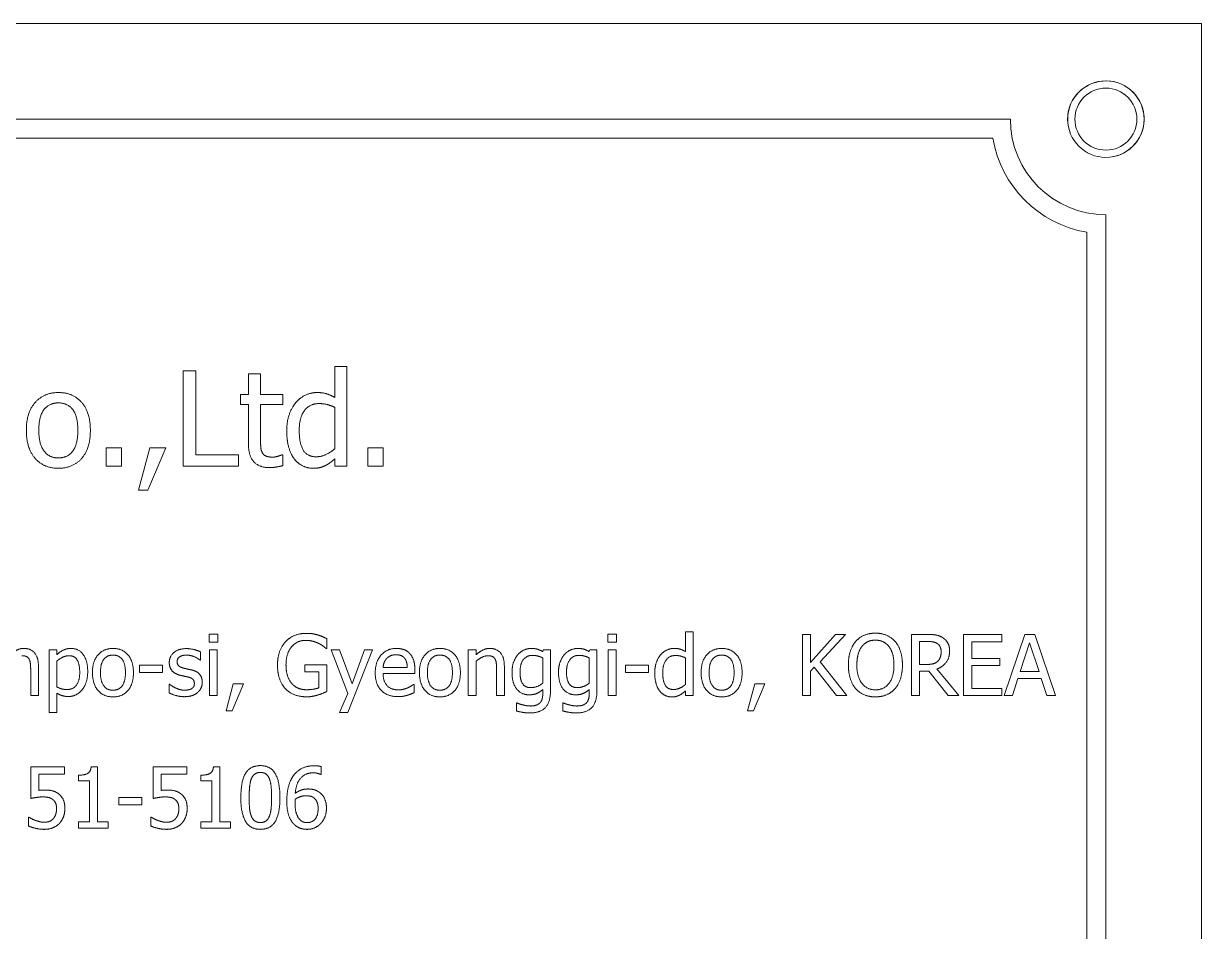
# Model space of a CAD drawing. Header units: millimetres. Extents: x 0 to 10092, y 0 to 7128.
# Drawn here: x 3996.5 to 4058.1, y 2638.7 to 2686.2 of the extents above; entities that cross this region are included whole.
import ezdxf

# ---------------------------------------------------------------- set-up
doc = ezdxf.new("R2010")
doc.units = ezdxf.units.MM
doc.header["$LTSCALE"] = 12
doc.layers.add('가시적인 것(ISO)', color=3, linetype='Continuous', lineweight=5, true_color=0x00ff00)
doc.layers.add('가시적인 좁은 것(ISO)', color=3, linetype='Continuous', lineweight=5, true_color=0x00ff00)

msp = doc.modelspace()

# ---------------------------------------------------------------- linework, layer by layer
at = {"layer": '가시적인 것(ISO)'}
for p, q in [((3908.142, 2686.209), (4058.142, 2686.209)), ((4058.142, 2686.209), (4058.142, 2591.209)), ((4048.142, 2681.209), (3918.142, 2681.209)), ((3919.058, 2680.209), (4047.225, 2680.209)), ((4053.142, 2601.209), (4053.142, 2676.209)), ((4052.142, 2675.293), (4052.142, 2602.125)), ((4012.791, 2666.65), (4012.791, 2668.271)), ((4012.791, 2668.271), (4013.423, 2668.271)), ((4013.423, 2668.271), (4013.423, 2663.048)), ((4004.866, 2663.048), (4004.866, 2668.048)), ((4004.866, 2668.048), (4005.53, 2668.048)), ((4005.53, 2668.048), (4005.53, 2663.639)), ((4008.278, 2666.8), (4008.278, 2667.878)), ((4008.278, 2667.878), (4008.91, 2667.878)), ((4008.91, 2667.878), (4008.91, 2666.8)), ((4007.852, 2666.277), (4007.852, 2666.8)), ((4007.852, 2666.8), (4008.278, 2666.8)), ((4008.91, 2666.8), (4010.073, 2666.8)), ((4010.073, 2666.8), (4010.073, 2666.277)), ((4008.278, 2666.277), (4007.852, 2666.277)), ((4008.278, 2664.198), (4008.278, 2666.277)), ((4010.073, 2666.277), (4008.91, 2666.277)), ((4008.91, 2666.277), (4008.91, 2664.49)), ((4012.791, 2663.959), (4012.791, 2666.127)), ((4000.83, 2663.048), (4000.83, 2664.004)), ((4000.83, 2664.004), (4001.633, 2664.004)), ((4001.633, 2664.004), (4001.633, 2663.048)), ((4002.524, 2661.804), (4003.116, 2664.004)), ((4003.954, 2664.004), (4003.014, 2661.804)), ((4003.116, 2664.004), (4003.954, 2664.004)), ((4014.517, 2663.048), (4014.517, 2664.004)), ((4014.517, 2664.004), (4015.32, 2664.004)), ((4015.32, 2664.004), (4015.32, 2663.048)), ((4005.53, 2663.639), (4007.763, 2663.639)), ((4007.763, 2663.639), (4007.763, 2663.048)), ((4010.036, 2663.647), (4010.073, 2663.647)), ((4010.073, 2663.647), (4010.073, 2663.08)), ((4012.791, 2663.048), (4012.791, 2663.429)), ((4001.633, 2663.048), (4000.83, 2663.048)), ((4007.763, 2663.048), (4004.866, 2663.048)), ((4013.423, 2663.048), (4012.791, 2663.048)), ((4015.32, 2663.048), (4014.517, 2663.048)), ((4003.014, 2661.804), (4002.524, 2661.804)), ((4006.215, 2653.849), (4006.215, 2654.269)), ((4006.215, 2654.269), (4006.674, 2654.269)), ((4006.674, 2654.269), (4006.674, 2653.849)), ((4012.369, 2654.031), (4012.369, 2653.517)), ((4027.08, 2653.849), (4027.08, 2654.269)), ((4027.08, 2654.269), (4027.539, 2654.269)), ((4027.539, 2654.269), (4027.539, 2653.849)), ((4031.143, 2653.354), (4031.143, 2654.391)), ((4031.143, 2654.391), (4031.548, 2654.391)), ((4031.548, 2654.391), (4031.548, 2651.049)), ((4037.261, 2651.049), (4037.261, 2654.249)), ((4037.261, 2654.249), (4037.686, 2654.249)), ((4037.686, 2654.249), (4037.686, 2652.778)), ((4037.686, 2652.778), (4038.998, 2654.249)), ((4039.517, 2654.249), (4038.192, 2652.82)), ((4038.998, 2654.249), (4039.517, 2654.249)), ((4042.963, 2651.049), (4042.963, 2654.249)), ((4042.963, 2654.249), (4043.788, 2654.249)), ((4045.694, 2651.049), (4045.694, 2654.249)), ((4045.694, 2654.249), (4047.696, 2654.249)), ((4047.696, 2654.249), (4047.696, 2653.87)), ((4047.818, 2651.049), (4048.896, 2654.249)), ((4048.896, 2654.249), (4049.42, 2654.249)), ((4049.42, 2654.249), (4050.499, 2651.049)), ((3997.852, 2653.45), (3998.257, 2653.45)), ((3997.852, 2650.164), (3997.852, 2653.45)), ((3998.257, 2653.45), (3998.257, 2653.198)), ((4006.674, 2653.849), (4006.215, 2653.849)), ((4006.241, 2651.049), (4006.241, 2653.45)), ((4006.241, 2653.45), (4006.646, 2653.45)), ((4006.646, 2653.45), (4006.646, 2651.049)), ((4012.369, 2653.517), (4012.332, 2653.517)), ((4013.476, 2651.165), (4012.605, 2653.45)), ((4012.605, 2653.45), (4013.04, 2653.45)), ((4013.04, 2653.45), (4013.696, 2651.671)), ((4014.77, 2653.45), (4013.479, 2650.164)), ((4013.696, 2651.671), (4014.35, 2653.45)), ((4014.35, 2653.45), (4014.77, 2653.45)), ((4019.78, 2653.45), (4020.185, 2653.45)), ((4019.78, 2651.049), (4019.78, 2653.45)), ((4020.185, 2653.45), (4020.185, 2653.183)), ((4023.675, 2653.349), (4023.698, 2653.45)), ((4023.698, 2653.45), (4024.08, 2653.45)), ((4024.08, 2653.45), (4024.08, 2651.324)), ((4026.107, 2653.349), (4026.131, 2653.45)), ((4026.131, 2653.45), (4026.512, 2653.45)), ((4026.512, 2653.45), (4026.512, 2651.324)), ((4027.539, 2653.849), (4027.08, 2653.849)), ((4027.106, 2651.049), (4027.106, 2653.45)), ((4027.106, 2653.45), (4027.51, 2653.45)), ((4027.51, 2653.45), (4027.51, 2651.049)), ((4043.389, 2653.88), (4043.389, 2652.677)), ((4043.811, 2653.88), (4043.389, 2653.88)), ((4047.696, 2653.87), (4046.119, 2653.87)), ((4046.119, 2653.87), (4046.119, 2652.994)), ((4049.148, 2653.813), (4048.655, 2652.306)), ((4049.643, 2652.306), (4049.148, 2653.813)), ((3998.257, 2652.861), (3998.257, 2651.497)), ((4005.769, 2652.9), (4005.748, 2652.9)), ((4005.769, 2653.333), (4005.769, 2652.9)), ((4020.185, 2652.843), (4020.185, 2651.049)), ((4023.675, 2651.7), (4023.675, 2653.02)), ((4026.107, 2651.7), (4026.107, 2653.02)), ((4031.143, 2651.632), (4031.143, 2653.02)), ((4038.192, 2652.82), (4039.595, 2651.049)), ((4046.119, 2652.994), (4047.589, 2652.994)), ((4047.589, 2652.994), (4047.589, 2652.615)), ((3996.88, 2651.049), (3996.88, 2652.418)), ((3997.284, 2652.607), (3997.284, 2651.049)), ((4002.574, 2652.255), (4002.574, 2652.644)), ((4002.574, 2652.644), (4003.785, 2652.644)), ((4003.785, 2652.255), (4002.574, 2652.255)), ((4003.785, 2652.644), (4003.785, 2652.255)), ((4011.22, 2652.286), (4011.22, 2652.659)), ((4011.22, 2652.659), (4012.382, 2652.659)), ((4011.962, 2652.286), (4011.22, 2652.286)), ((4011.962, 2651.458), (4011.962, 2652.286)), ((4012.382, 2652.659), (4012.382, 2651.261)), ((4015.32, 2652.516), (4016.588, 2652.516)), ((4016.982, 2652.208), (4015.32, 2652.208)), ((4016.982, 2652.428), (4016.982, 2652.208)), ((4021.261, 2651.049), (4021.261, 2652.418)), ((4021.665, 2652.607), (4021.665, 2651.049)), ((4028.006, 2652.255), (4028.006, 2652.644)), ((4028.006, 2652.644), (4029.217, 2652.644)), ((4029.217, 2652.255), (4028.006, 2652.255)), ((4029.217, 2652.644), (4029.217, 2652.255)), ((4037.873, 2652.537), (4037.686, 2652.327)), ((4037.686, 2652.327), (4037.686, 2651.049)), ((4039.042, 2651.049), (4037.873, 2652.537)), ((4043.389, 2652.677), (4043.762, 2652.677)), ((4043.876, 2652.322), (4043.389, 2652.322)), ((4043.389, 2652.322), (4043.389, 2651.049)), ((4044.887, 2651.049), (4043.876, 2652.322)), ((4044.301, 2652.441), (4045.44, 2651.049)), ((4046.119, 2652.615), (4046.119, 2651.427)), ((4047.589, 2652.615), (4046.119, 2652.615)), ((4048.655, 2652.306), (4049.643, 2652.306)), ((4004.122, 2651.194), (4004.122, 2651.648)), ((4004.122, 2651.648), (4004.143, 2651.648)), ((4007.105, 2650.253), (4007.483, 2651.661)), ((4008.02, 2651.661), (4007.418, 2650.253)), ((4007.483, 2651.661), (4008.02, 2651.661)), ((4016.915, 2651.637), (4016.938, 2651.637)), ((4016.938, 2651.637), (4016.938, 2651.197)), ((4034.388, 2650.253), (4034.766, 2651.661)), ((4035.303, 2651.661), (4034.701, 2650.253)), ((4034.766, 2651.661), (4035.303, 2651.661)), ((4048.539, 2651.943), (4048.248, 2651.049)), ((4049.76, 2651.943), (4048.539, 2651.943)), ((4050.05, 2651.049), (4049.76, 2651.943)), ((3997.284, 2651.049), (3996.88, 2651.049)), ((3998.257, 2651.171), (3998.257, 2650.164)), ((4006.646, 2651.049), (4006.241, 2651.049)), ((4013.046, 2650.164), (4013.476, 2651.165)), ((4020.185, 2651.049), (4019.78, 2651.049)), ((4021.665, 2651.049), (4021.261, 2651.049)), ((4023.675, 2651.158), (4023.675, 2651.368)), ((4026.107, 2651.158), (4026.107, 2651.368)), ((4027.51, 2651.049), (4027.106, 2651.049)), ((4031.143, 2651.049), (4031.143, 2651.292)), ((4031.548, 2651.049), (4031.143, 2651.049)), ((4037.686, 2651.049), (4037.261, 2651.049)), ((4039.595, 2651.049), (4039.042, 2651.049)), ((4043.389, 2651.049), (4042.963, 2651.049)), ((4045.44, 2651.049), (4044.887, 2651.049)), ((4047.696, 2651.049), (4045.694, 2651.049)), ((4046.119, 2651.427), (4047.696, 2651.427)), ((4047.696, 2651.427), (4047.696, 2651.049)), ((4048.248, 2651.049), (4047.818, 2651.049)), ((4050.499, 2651.049), (4050.05, 2651.049)), ((4022.298, 2650.245), (4022.298, 2650.665)), ((4022.298, 2650.665), (4022.319, 2650.665)), ((4024.73, 2650.245), (4024.73, 2650.665)), ((4024.73, 2650.665), (4024.751, 2650.665)), ((3998.257, 2650.164), (3997.852, 2650.164)), ((4007.418, 2650.253), (4007.105, 2650.253)), ((4013.479, 2650.164), (4013.046, 2650.164)), ((4034.701, 2650.253), (4034.388, 2650.253)), ((3996.895, 2645.669), (3996.895, 2647.319)), ((3996.895, 2647.319), (3998.651, 2647.319)), ((3998.651, 2647.319), (3998.651, 2646.943)), ((4000.043, 2647.329), (4000.375, 2647.329)), ((4000.375, 2647.329), (4000.375, 2644.445)), ((4003.295, 2645.669), (4003.295, 2647.319)), ((4003.295, 2647.319), (4005.051, 2647.319)), ((4005.051, 2647.319), (4005.051, 2646.943)), ((4006.443, 2647.329), (4006.775, 2647.329)), ((4006.775, 2647.329), (4006.775, 2644.445)), ((4012.078, 2647.334), (4012.078, 2646.922)), ((3998.651, 2646.943), (3997.307, 2646.943)), ((3997.307, 2646.943), (3997.307, 2646.09)), ((3999.382, 2646.59), (3999.382, 2646.883)), ((3999.963, 2646.59), (3999.382, 2646.59)), ((3999.963, 2644.445), (3999.963, 2646.59)), ((4005.051, 2646.943), (4003.707, 2646.943)), ((4003.707, 2646.943), (4003.707, 2646.09)), ((4005.782, 2646.59), (4005.782, 2646.883)), ((4006.363, 2646.59), (4005.782, 2646.59)), ((4006.363, 2644.445), (4006.363, 2646.59)), ((4012.078, 2646.922), (4012.06, 2646.922)), ((4001.493, 2645.325), (4001.493, 2645.714)), ((4001.493, 2645.714), (4002.704, 2645.714)), ((4002.704, 2645.714), (4002.704, 2645.325)), ((4002.704, 2645.325), (4001.493, 2645.325)), ((3996.763, 2644.233), (3996.763, 2644.687)), ((3996.763, 2644.687), (3996.794, 2644.687)), ((3999.382, 2644.119), (3999.382, 2644.445)), ((3999.382, 2644.445), (3999.963, 2644.445)), ((4000.943, 2644.119), (3999.382, 2644.119)), ((4000.375, 2644.445), (4000.943, 2644.445)), ((4000.943, 2644.445), (4000.943, 2644.119)), ((4003.163, 2644.233), (4003.163, 2644.687)), ((4003.163, 2644.687), (4003.194, 2644.687)), ((4005.782, 2644.119), (4005.782, 2644.445)), ((4005.782, 2644.445), (4006.363, 2644.445)), ((4007.343, 2644.119), (4005.782, 2644.119)), ((4006.775, 2644.445), (4007.343, 2644.445)), ((4007.343, 2644.445), (4007.343, 2644.119))]:
    msp.add_line(p, q, dxfattribs=at)
for radius in [2.002, 1.621]:
    msp.add_circle((4053.142, 2681.209), radius, dxfattribs=at)
for radius, start, end in [(5, 180, 270), (6, 189.59407, 260.40593)]:
    msp.add_arc((4053.142, 2681.209), radius, start, end, dxfattribs=at)
for points in [[(3996.653, 2664.924), (3996.653, 2665.864), (3997.577, 2666.905), (3998.33, 2666.905)], [(3998.33, 2666.905), (3999.092, 2666.905), (4000.004, 2665.868), (4000.004, 2664.924)], [(4010.757, 2666.382), (4010.964, 2666.626), (4011.543, 2666.905), (4011.864, 2666.905)], [(4011.864, 2666.905), (4012.143, 2666.905), (4012.56, 2666.78), (4012.791, 2666.65)], [(3998.33, 2666.362), (3997.84, 2666.362), (3997.305, 2665.653), (3997.305, 2664.924)], [(3999.351, 2664.924), (3999.351, 2665.653), (3998.821, 2666.362), (3998.33, 2666.362)], [(4010.279, 2664.895), (4010.279, 2665.39), (4010.535, 2666.111), (4010.757, 2666.382)], [(4011.969, 2666.326), (4011.483, 2666.326), (4010.932, 2665.596), (4010.932, 2664.908)], [(4012.791, 2666.127), (4012.556, 2666.241), (4012.184, 2666.326), (4011.969, 2666.326)], [(3998.33, 2662.942), (3997.548, 2662.942), (3996.653, 2664.008), (3996.653, 2664.924)], [(3997.305, 2664.924), (3997.305, 2664.215), (3997.84, 2663.485), (3998.33, 2663.485)], [(4000.004, 2664.924), (4000.004, 2663.976), (3999.092, 2662.942), (3998.33, 2662.942)], [(3998.33, 2663.485), (3998.817, 2663.485), (3999.351, 2664.203), (3999.351, 2664.924)], [(4008.91, 2664.49), (4008.91, 2664.207), (4008.93, 2663.895), (4008.999, 2663.761)], [(4010.664, 2663.445), (4010.482, 2663.692), (4010.279, 2664.421), (4010.279, 2664.895)], [(4010.932, 2664.908), (4010.932, 2664.243), (4011.353, 2663.542), (4011.819, 2663.542)], [(4009.372, 2662.975), (4008.857, 2662.975), (4008.278, 2663.562), (4008.278, 2664.198)], [(4011.819, 2663.542), (4012.066, 2663.542), (4012.569, 2663.769), (4012.791, 2663.959)], [(4008.999, 2663.761), (4009.056, 2663.643), (4009.311, 2663.526), (4009.53, 2663.526)], [(4009.53, 2663.526), (4009.684, 2663.526), (4009.971, 2663.619), (4010.036, 2663.647)], [(4011.673, 2662.942), (4011.365, 2662.942), (4010.847, 2663.198), (4010.664, 2663.445)], [(4012.791, 2663.429), (4012.646, 2663.307), (4012.431, 2663.145), (4012.285, 2663.076)], [(4010.073, 2663.08), (4009.894, 2663.032), (4009.53, 2662.975), (4009.372, 2662.975)], [(4012.285, 2663.076), (4012.151, 2663.011), (4011.864, 2662.942), (4011.673, 2662.942)], [(4010.216, 2653.867), (4010.411, 2654.078), (4010.981, 2654.306), (4011.321, 2654.306)], [(4011.321, 2654.306), (4011.484, 2654.306), (4011.78, 2654.259), (4011.915, 2654.218)], [(4011.915, 2654.218), (4012.024, 2654.186), (4012.288, 2654.072), (4012.369, 2654.031)], [(4040.051, 2653.883), (4040.238, 2654.096), (4040.759, 2654.316), (4041.081, 2654.316)], [(4041.081, 2654.316), (4041.407, 2654.316), (4041.931, 2654.088), (4042.113, 2653.883)], [(4043.788, 2654.249), (4044.063, 2654.249), (4044.434, 2654.189), (4044.602, 2654.08)], [(4044.602, 2654.08), (4044.771, 2653.971), (4044.965, 2653.632), (4044.965, 2653.38)], [(3995.803, 2653.183), (3995.985, 2653.346), (3996.335, 2653.517), (3996.532, 2653.517)], [(3996.532, 2653.517), (3996.885, 2653.517), (3997.284, 2653.051), (3997.284, 2652.607)], [(3998.257, 2653.198), (3998.407, 2653.336), (3998.775, 2653.517), (3998.99, 2653.517)], [(3998.99, 2653.517), (3999.403, 2653.517), (3999.864, 2652.864), (3999.864, 2652.314)], [(4000.113, 2652.249), (4000.113, 2652.851), (4000.705, 2653.517), (4001.187, 2653.517)], [(4001.187, 2653.517), (4001.674, 2653.517), (4002.258, 2652.854), (4002.258, 2652.249)], [(4004.133, 2652.773), (4004.133, 2653.1), (4004.623, 2653.507), (4005.027, 2653.507)], [(4005.027, 2653.507), (4005.227, 2653.507), (4005.632, 2653.409), (4005.769, 2653.333)], [(4009.796, 2652.651), (4009.796, 2653.038), (4010.014, 2653.65), (4010.216, 2653.867)], [(4011.272, 2653.938), (4010.81, 2653.938), (4010.24, 2653.243), (4010.24, 2652.664)], [(4011.928, 2653.787), (4011.798, 2653.852), (4011.464, 2653.938), (4011.272, 2653.938)], [(4012.332, 2653.517), (4012.252, 2653.587), (4012.083, 2653.715), (4011.928, 2653.787)], [(4014.91, 2652.236), (4014.91, 2652.822), (4015.525, 2653.517), (4016.02, 2653.517)], [(4016.02, 2653.517), (4016.243, 2653.517), (4016.588, 2653.388), (4016.715, 2653.25)], [(4017.221, 2652.249), (4017.221, 2652.851), (4017.812, 2653.517), (4018.294, 2653.517)], [(4018.294, 2653.517), (4018.782, 2653.517), (4019.365, 2652.854), (4019.365, 2652.249)], [(4020.185, 2653.183), (4020.366, 2653.346), (4020.716, 2653.517), (4020.913, 2653.517)], [(4020.913, 2653.517), (4021.266, 2653.517), (4021.665, 2653.051), (4021.665, 2652.607)], [(4022.376, 2653.196), (4022.511, 2653.349), (4022.882, 2653.517), (4023.079, 2653.517)], [(4023.079, 2653.517), (4023.265, 2653.517), (4023.538, 2653.429), (4023.675, 2653.349)], [(4024.808, 2653.196), (4024.943, 2653.349), (4025.314, 2653.517), (4025.511, 2653.517)], [(4025.511, 2653.517), (4025.698, 2653.517), (4025.97, 2653.429), (4026.107, 2653.349)], [(4029.842, 2653.183), (4029.974, 2653.338), (4030.345, 2653.517), (4030.55, 2653.517)], [(4030.55, 2653.517), (4030.729, 2653.517), (4030.996, 2653.437), (4031.143, 2653.354)], [(4031.963, 2652.249), (4031.963, 2652.851), (4032.554, 2653.517), (4033.036, 2653.517)], [(4033.036, 2653.517), (4033.524, 2653.517), (4034.107, 2652.854), (4034.107, 2652.249)], [(4039.667, 2652.649), (4039.667, 2653.051), (4039.867, 2653.663), (4040.051, 2653.883)], [(4040.373, 2653.616), (4040.246, 2653.453), (4040.111, 2652.96), (4040.111, 2652.649)], [(4041.083, 2653.948), (4040.852, 2653.948), (4040.505, 2653.787), (4040.373, 2653.616)], [(4041.791, 2653.616), (4041.664, 2653.782), (4041.306, 2653.948), (4041.083, 2653.948)], [(4042.053, 2652.649), (4042.053, 2652.965), (4041.916, 2653.455), (4041.791, 2653.616)], [(4042.113, 2653.883), (4042.294, 2653.67), (4042.496, 2653.048), (4042.496, 2652.649)], [(4044.319, 2653.772), (4044.229, 2653.831), (4043.988, 2653.88), (4043.811, 2653.88)], [(4044.965, 2653.38), (4044.965, 2653.03), (4044.607, 2652.555), (4044.301, 2652.441)], [(4044.522, 2653.346), (4044.522, 2653.486), (4044.423, 2653.702), (4044.319, 2653.772)], [(4044.34, 2652.843), (4044.434, 2652.931), (4044.522, 2653.18), (4044.522, 2653.346)], [(3996.802, 2652.955), (3996.753, 2653.045), (3996.576, 2653.134), (3996.426, 2653.134)], [(3996.88, 2652.418), (3996.88, 2652.584), (3996.848, 2652.869), (3996.802, 2652.955)], [(3998.892, 2653.134), (3998.721, 2653.134), (3998.399, 2652.981), (3998.257, 2652.861)], [(3999.447, 2652.267), (3999.447, 2652.68), (3999.185, 2653.134), (3998.892, 2653.134)], [(4001.187, 2653.17), (4000.873, 2653.17), (4000.531, 2652.716), (4000.531, 2652.249)], [(4001.84, 2652.249), (4001.84, 2652.716), (4001.501, 2653.17), (4001.187, 2653.17)], [(4004.657, 2652.125), (4004.382, 2652.205), (4004.133, 2652.537), (4004.133, 2652.773)], [(4005.02, 2653.167), (4004.82, 2653.167), (4004.545, 2652.999), (4004.545, 2652.83)], [(4004.545, 2652.83), (4004.545, 2652.677), (4004.708, 2652.529), (4004.89, 2652.483)], [(4005.748, 2652.9), (4005.593, 2653.025), (4005.214, 2653.167), (4005.02, 2653.167)], [(4015.517, 2652.996), (4015.426, 2652.9), (4015.333, 2652.669), (4015.32, 2652.516)], [(4015.997, 2653.185), (4015.836, 2653.185), (4015.61, 2653.09), (4015.517, 2652.996)], [(4016.45, 2652.999), (4016.38, 2653.09), (4016.16, 2653.185), (4015.997, 2653.185)], [(4016.588, 2652.516), (4016.583, 2652.68), (4016.515, 2652.918), (4016.45, 2652.999)], [(4016.715, 2653.25), (4016.845, 2653.113), (4016.982, 2652.716), (4016.982, 2652.428)], [(4018.294, 2653.17), (4017.98, 2653.17), (4017.638, 2652.716), (4017.638, 2652.249)], [(4018.948, 2652.249), (4018.948, 2652.716), (4018.608, 2653.17), (4018.294, 2653.17)], [(4020.807, 2653.134), (4020.657, 2653.134), (4020.338, 2652.973), (4020.185, 2652.843)], [(4021.183, 2652.955), (4021.134, 2653.045), (4020.957, 2653.134), (4020.807, 2653.134)], [(4021.261, 2652.418), (4021.261, 2652.584), (4021.23, 2652.869), (4021.183, 2652.955)], [(4022.067, 2652.273), (4022.067, 2652.571), (4022.236, 2653.032), (4022.376, 2653.196)], [(4023.143, 2653.154), (4022.837, 2653.154), (4022.485, 2652.703), (4022.485, 2652.28)], [(4023.675, 2653.02), (4023.525, 2653.092), (4023.271, 2653.154), (4023.143, 2653.154)], [(4024.5, 2652.273), (4024.5, 2652.571), (4024.668, 2653.032), (4024.808, 2653.196)], [(4025.576, 2653.154), (4025.27, 2653.154), (4024.917, 2652.703), (4024.917, 2652.28)], [(4026.107, 2653.02), (4025.957, 2653.092), (4025.703, 2653.154), (4025.576, 2653.154)], [(4029.536, 2652.231), (4029.536, 2652.548), (4029.699, 2653.009), (4029.842, 2653.183)], [(4030.617, 2653.147), (4030.306, 2653.147), (4029.953, 2652.68), (4029.953, 2652.239)], [(4031.143, 2653.02), (4030.993, 2653.092), (4030.754, 2653.147), (4030.617, 2653.147)], [(4033.036, 2653.17), (4032.723, 2653.17), (4032.38, 2652.716), (4032.38, 2652.249)], [(4033.69, 2652.249), (4033.69, 2652.716), (4033.35, 2653.17), (4033.036, 2653.17)], [(4043.762, 2652.677), (4043.946, 2652.677), (4044.239, 2652.742), (4044.34, 2652.843)], [(3998.786, 2651.365), (3999.099, 2651.365), (3999.447, 2651.827), (3999.447, 2652.267)], [(3999.864, 2652.314), (3999.864, 2651.713), (3999.291, 2651.002), (3998.853, 2651.002)], [(4001.187, 2650.981), (4000.686, 2650.981), (4000.113, 2651.663), (4000.113, 2652.249)], [(4000.531, 2652.249), (4000.531, 2651.796), (4000.873, 2651.329), (4001.187, 2651.329)], [(4002.258, 2652.249), (4002.258, 2651.643), (4001.674, 2650.981), (4001.187, 2650.981)], [(4001.187, 2651.329), (4001.498, 2651.329), (4001.84, 2651.788), (4001.84, 2652.249)], [(4005.09, 2652.026), (4005.012, 2652.044), (4004.763, 2652.096), (4004.657, 2652.125)], [(4004.89, 2652.483), (4004.978, 2652.459), (4005.201, 2652.413), (4005.323, 2652.384)], [(4005.323, 2652.384), (4005.588, 2652.317), (4005.857, 2652.008), (4005.857, 2651.741)], [(4010.214, 2651.404), (4010.012, 2651.617), (4009.796, 2652.244), (4009.796, 2652.651)], [(4010.24, 2652.664), (4010.24, 2652.343), (4010.39, 2651.86), (4010.533, 2651.694)], [(4016.118, 2650.994), (4015.543, 2650.994), (4014.91, 2651.64), (4014.91, 2652.236)], [(4015.32, 2652.208), (4015.32, 2651.79), (4015.74, 2651.347), (4016.113, 2651.347)], [(4018.294, 2650.981), (4017.794, 2650.981), (4017.221, 2651.663), (4017.221, 2652.249)], [(4017.638, 2652.249), (4017.638, 2651.796), (4017.98, 2651.329), (4018.294, 2651.329)], [(4019.365, 2652.249), (4019.365, 2651.643), (4018.782, 2650.981), (4018.294, 2650.981)], [(4018.294, 2651.329), (4018.605, 2651.329), (4018.948, 2651.788), (4018.948, 2652.249)], [(4022.962, 2651.09), (4022.552, 2651.09), (4022.067, 2651.7), (4022.067, 2652.273)], [(4022.485, 2652.28), (4022.485, 2651.881), (4022.752, 2651.464), (4023.053, 2651.464)], [(4025.394, 2651.09), (4024.985, 2651.09), (4024.5, 2651.7), (4024.5, 2652.273)], [(4024.917, 2652.28), (4024.917, 2651.881), (4025.184, 2651.464), (4025.485, 2651.464)], [(4029.782, 2651.303), (4029.665, 2651.461), (4029.536, 2651.928), (4029.536, 2652.231)], [(4029.953, 2652.239), (4029.953, 2651.814), (4030.223, 2651.365), (4030.521, 2651.365)], [(4033.036, 2650.981), (4032.536, 2650.981), (4031.963, 2651.663), (4031.963, 2652.249)], [(4032.38, 2652.249), (4032.38, 2651.796), (4032.723, 2651.329), (4033.036, 2651.329)], [(4034.107, 2652.249), (4034.107, 2651.643), (4033.524, 2650.981), (4033.036, 2650.981)], [(4033.036, 2651.329), (4033.348, 2651.329), (4033.69, 2651.788), (4033.69, 2652.249)], [(4040.048, 2651.417), (4039.864, 2651.63), (4039.667, 2652.255), (4039.667, 2652.649)], [(4040.111, 2652.649), (4040.111, 2652.019), (4040.64, 2651.35), (4041.083, 2651.35)], [(4041.083, 2651.35), (4041.527, 2651.35), (4042.053, 2652.019), (4042.053, 2652.649)], [(4042.496, 2652.649), (4042.496, 2652.26), (4042.299, 2651.63), (4042.113, 2651.417)], [(3998.257, 2651.497), (3998.415, 2651.422), (3998.64, 2651.365), (3998.786, 2651.365)], [(4004.143, 2651.648), (4004.195, 2651.606), (4004.335, 2651.508), (4004.452, 2651.453)], [(4005.445, 2651.687), (4005.445, 2651.829), (4005.289, 2651.977), (4005.09, 2652.026)], [(4005.302, 2651.412), (4005.377, 2651.461), (4005.445, 2651.573), (4005.445, 2651.687)], [(4005.857, 2651.741), (4005.857, 2651.585), (4005.735, 2651.311), (4005.616, 2651.209)], [(4010.533, 2651.694), (4010.67, 2651.528), (4011.059, 2651.355), (4011.303, 2651.355)], [(4016.606, 2651.453), (4016.715, 2651.505), (4016.865, 2651.596), (4016.915, 2651.637)], [(4023.053, 2651.464), (4023.211, 2651.464), (4023.543, 2651.588), (4023.675, 2651.7)], [(4025.485, 2651.464), (4025.643, 2651.464), (4025.975, 2651.588), (4026.107, 2651.7)], [(4030.521, 2651.365), (4030.679, 2651.365), (4031.001, 2651.51), (4031.143, 2651.632)], [(3998.853, 2651.002), (3998.674, 2651.002), (3998.399, 2651.085), (3998.257, 2651.171)], [(4004.918, 2650.992), (4004.677, 2650.992), (4004.26, 2651.121), (4004.122, 2651.194)], [(4004.452, 2651.453), (4004.553, 2651.404), (4004.802, 2651.331), (4004.934, 2651.331)], [(4005.616, 2651.209), (4005.489, 2651.103), (4005.165, 2650.992), (4004.918, 2650.992)], [(4004.934, 2651.331), (4005.03, 2651.331), (4005.25, 2651.375), (4005.302, 2651.412)], [(4011.318, 2650.986), (4010.979, 2650.986), (4010.416, 2651.194), (4010.214, 2651.404)], [(4011.303, 2651.355), (4011.482, 2651.355), (4011.84, 2651.407), (4011.962, 2651.458)], [(4011.91, 2651.08), (4011.752, 2651.033), (4011.497, 2650.986), (4011.318, 2650.986)], [(4012.382, 2651.261), (4012.301, 2651.225), (4012.026, 2651.114), (4011.91, 2651.08)], [(4016.113, 2651.347), (4016.246, 2651.347), (4016.502, 2651.407), (4016.606, 2651.453)], [(4016.572, 2651.062), (4016.456, 2651.028), (4016.264, 2650.994), (4016.118, 2650.994)], [(4016.938, 2651.197), (4016.868, 2651.168), (4016.655, 2651.085), (4016.572, 2651.062)], [(4023.675, 2651.368), (4023.512, 2651.225), (4023.198, 2651.09), (4022.962, 2651.09)], [(4024.08, 2651.324), (4024.08, 2650.712), (4023.548, 2650.141), (4023.001, 2650.141)], [(4023.551, 2650.691), (4023.621, 2650.779), (4023.675, 2651.01), (4023.675, 2651.158)], [(4026.107, 2651.368), (4025.944, 2651.225), (4025.63, 2651.09), (4025.394, 2651.09)], [(4026.512, 2651.324), (4026.512, 2650.712), (4025.98, 2650.141), (4025.433, 2650.141)], [(4025.983, 2650.691), (4026.053, 2650.779), (4026.107, 2651.01), (4026.107, 2651.158)], [(4030.428, 2650.981), (4030.231, 2650.981), (4029.899, 2651.145), (4029.782, 2651.303)], [(4030.819, 2651.067), (4030.734, 2651.025), (4030.55, 2650.981), (4030.428, 2650.981)], [(4031.143, 2651.292), (4031.05, 2651.215), (4030.913, 2651.111), (4030.819, 2651.067)], [(4041.081, 2650.981), (4040.756, 2650.981), (4040.238, 2651.202), (4040.048, 2651.417)], [(4042.113, 2651.417), (4041.916, 2651.194), (4041.394, 2650.981), (4041.081, 2650.981)], [(4022.319, 2650.665), (4022.36, 2650.647), (4022.518, 2650.59), (4022.62, 2650.566)], [(4022.62, 2650.566), (4022.731, 2650.538), (4022.92, 2650.504), (4023.032, 2650.504)], [(4023.032, 2650.504), (4023.219, 2650.504), (4023.478, 2650.603), (4023.551, 2650.691)], [(4024.751, 2650.665), (4024.793, 2650.647), (4024.951, 2650.59), (4025.052, 2650.566)], [(4025.052, 2650.566), (4025.164, 2650.538), (4025.353, 2650.504), (4025.464, 2650.504)], [(4025.464, 2650.504), (4025.651, 2650.504), (4025.91, 2650.603), (4025.983, 2650.691)], [(4023.001, 2650.141), (4022.824, 2650.141), (4022.456, 2650.198), (4022.298, 2650.245)], [(4025.433, 2650.141), (4025.257, 2650.141), (4024.889, 2650.198), (4024.73, 2650.245)], [(3999.382, 2646.883), (3999.711, 2646.883), (4000.023, 2647.07), (4000.043, 2647.329)], [(4005.782, 2646.883), (4006.111, 2646.883), (4006.423, 2647.07), (4006.443, 2647.329)], [(4007.877, 2645.716), (4007.877, 2646.582), (4008.378, 2647.384), (4008.902, 2647.384)], [(4008.902, 2647.384), (4009.428, 2647.384), (4009.923, 2646.554), (4009.923, 2645.719)], [(4010.631, 2646.862), (4010.805, 2647.106), (4011.355, 2647.378), (4011.715, 2647.378)], [(4011.715, 2647.378), (4011.822, 2647.378), (4012.008, 2647.358), (4012.078, 2647.334)], [(4008.424, 2646.691), (4008.36, 2646.528), (4008.313, 2646.03), (4008.313, 2645.716)], [(4008.902, 2647.028), (4008.723, 2647.028), (4008.492, 2646.86), (4008.424, 2646.691)], [(4009.371, 2646.696), (4009.306, 2646.86), (4009.081, 2647.028), (4008.902, 2647.028)], [(4009.488, 2645.719), (4009.488, 2646.048), (4009.436, 2646.533), (4009.371, 2646.696)], [(4010.281, 2645.524), (4010.281, 2645.942), (4010.452, 2646.613), (4010.631, 2646.862)], [(4011.658, 2647.008), (4011.259, 2647.008), (4010.769, 2646.468), (4010.722, 2645.939)], [(4012.06, 2646.922), (4012.001, 2646.953), (4011.783, 2647.008), (4011.658, 2647.008)], [(3997.307, 2646.09), (3997.385, 2646.1), (3997.536, 2646.108), (3997.598, 2646.108)], [(3997.598, 2646.108), (3997.844, 2646.108), (3998.184, 2646.027), (3998.34, 2645.908)], [(4003.707, 2646.09), (4003.785, 2646.1), (4003.936, 2646.108), (4003.998, 2646.108)], [(4003.998, 2646.108), (4004.244, 2646.108), (4004.584, 2646.027), (4004.74, 2645.908)], [(4010.722, 2645.939), (4010.875, 2646.045), (4011.197, 2646.162), (4011.389, 2646.162)], [(4011.389, 2646.162), (4011.575, 2646.162), (4011.855, 2646.087), (4012.008, 2645.973)], [(4012.008, 2645.973), (4012.185, 2645.841), (4012.356, 2645.431), (4012.356, 2645.156)], [(3997.528, 2645.747), (3997.352, 2645.747), (3997.001, 2645.693), (3996.895, 2645.669)], [(3998.052, 2645.599), (3997.961, 2645.68), (3997.691, 2645.747), (3997.528, 2645.747)], [(3998.233, 2645.138), (3998.233, 2645.309), (3998.14, 2645.527), (3998.052, 2645.599)], [(3998.34, 2645.908), (3998.498, 2645.789), (3998.669, 2645.426), (3998.669, 2645.135)], [(4003.928, 2645.747), (4003.752, 2645.747), (4003.401, 2645.693), (4003.295, 2645.669)], [(4004.452, 2645.599), (4004.361, 2645.68), (4004.091, 2645.747), (4003.928, 2645.747)], [(4004.633, 2645.138), (4004.633, 2645.309), (4004.54, 2645.527), (4004.452, 2645.599)], [(4004.74, 2645.908), (4004.898, 2645.789), (4005.069, 2645.426), (4005.069, 2645.135)], [(4008.902, 2644.051), (4008.373, 2644.051), (4007.877, 2644.873), (4007.877, 2645.716)], [(4008.313, 2645.716), (4008.313, 2645.379), (4008.354, 2644.928), (4008.422, 2644.751)], [(4009.923, 2645.719), (4009.923, 2644.858), (4009.423, 2644.051), (4008.902, 2644.051)], [(4009.374, 2644.744), (4009.436, 2644.902), (4009.488, 2645.389), (4009.488, 2645.719)], [(4010.634, 2644.342), (4010.468, 2644.515), (4010.281, 2645.099), (4010.281, 2645.524)], [(4010.722, 2645.631), (4010.719, 2645.584), (4010.714, 2645.496), (4010.714, 2645.428)], [(4010.714, 2645.428), (4010.714, 2645.096), (4010.844, 2644.689), (4010.942, 2644.583)], [(4011.293, 2645.807), (4011.142, 2645.807), (4010.86, 2645.716), (4010.722, 2645.631)], [(4011.702, 2645.695), (4011.617, 2645.763), (4011.404, 2645.807), (4011.293, 2645.807)], [(4011.92, 2645.138), (4011.92, 2645.335), (4011.816, 2645.602), (4011.702, 2645.695)], [(3998.07, 2644.617), (3998.15, 2644.713), (3998.233, 2644.967), (3998.233, 2645.138)], [(3998.669, 2645.135), (3998.669, 2644.904), (3998.521, 2644.51), (3998.386, 2644.365)], [(4004.47, 2644.617), (4004.55, 2644.713), (4004.633, 2644.967), (4004.633, 2645.138)], [(4005.069, 2645.135), (4005.069, 2644.904), (4004.921, 2644.51), (4004.786, 2644.365)], [(4008.422, 2644.751), (4008.484, 2644.585), (4008.715, 2644.407), (4008.902, 2644.407)], [(4008.902, 2644.407), (4009.078, 2644.407), (4009.309, 2644.575), (4009.374, 2644.744)], [(4011.342, 2644.401), (4011.601, 2644.401), (4011.92, 2644.77), (4011.92, 2645.138)], [(4012.356, 2645.156), (4012.356, 2644.91), (4012.192, 2644.492), (4012.055, 2644.352)], [(3997.601, 2644.051), (3997.372, 2644.051), (3996.926, 2644.152), (3996.763, 2644.233)], [(3996.794, 2644.687), (3996.843, 2644.65), (3997.027, 2644.557), (3997.139, 2644.515)], [(3997.139, 2644.515), (3997.266, 2644.471), (3997.476, 2644.422), (3997.608, 2644.422)], [(3998.386, 2644.365), (3998.251, 2644.22), (3997.849, 2644.051), (3997.601, 2644.051)], [(3997.608, 2644.422), (3997.738, 2644.422), (3997.982, 2644.515), (3998.07, 2644.617)], [(4004.001, 2644.051), (4003.772, 2644.051), (4003.326, 2644.152), (4003.163, 2644.233)], [(4003.194, 2644.687), (4003.243, 2644.65), (4003.427, 2644.557), (4003.539, 2644.515)], [(4003.539, 2644.515), (4003.666, 2644.471), (4003.876, 2644.422), (4004.008, 2644.422)], [(4004.786, 2644.365), (4004.651, 2644.22), (4004.249, 2644.051), (4004.001, 2644.051)], [(4004.008, 2644.422), (4004.138, 2644.422), (4004.382, 2644.515), (4004.47, 2644.617)], [(4011.339, 2644.051), (4011.124, 2644.051), (4010.769, 2644.197), (4010.634, 2644.342)], [(4010.942, 2644.583), (4011.033, 2644.482), (4011.23, 2644.401), (4011.342, 2644.401)], [(4012.055, 2644.352), (4011.912, 2644.204), (4011.554, 2644.051), (4011.339, 2644.051)]]:
    msp.add_open_spline(points, degree=2, dxfattribs=at)
at = {"layer": '가시적인 좁은 것(ISO)'}
msp.add_arc((4053.142, 2681.209), 2, 280, 190, dxfattribs=at)

doc.saveas('drawing.dxf')
